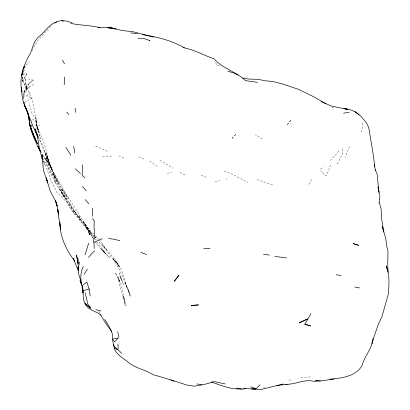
<?xml version="1.0" encoding="UTF-8"?>
<svg xmlns="http://www.w3.org/2000/svg" width="410" height="410" viewBox="0 0 410 410"><rect width="100%" height="100%" fill="white"/><g stroke="black" fill="none" stroke-linecap="round" stroke-linejoin="round"><path stroke-width="0.31" stroke-dasharray="2.05 1.54" d="M22.319 76.726L22.381 81.006L21.838 77.731M23.431 99.338L23.575 93.29L24.723 90.518L29.423 86.905L33.871 84.414M362.476 123.026L362.24 129.047L360.861 132.415M23.616 98.077L24.723 90.518L22.658 95.386M31.216 127.279L31.708 125.07M22.647 75.343L25.61 65.636L29.443 61.823M31.303 126.413L31.698 124.994M330.393 164.969L328.692 170.55L326.006 175.834L320.63 171.103M349.54 146.488L345.092 157.337M26.02 87.93L23.575 93.29L29.423 86.905L26.02 87.93L29.151 83.532L33.318 80.155L28.208 78.951M23.093 72.555L24.672 69.372M337.271 164.056L342.591 153.473L342.847 147.246M22.775 74.292L26.922 73.759L22.755 80.985L23.057 82.318L22.355 77.029M32.164 50.64C36.229 40.175 44.798 32.897 52.244 24.933M308.93 184.423L311.907 178.914M26.922 73.759L22.755 80.985L26.071 87.663L22.755 80.985L22.043 77.608M29.151 83.532L26.05 88.816L26.25 85.019L25.789 84.122L25.271 78.628L23.78 78.976M338.686 150.998L335.154 155.518L330.158 160.602M22.95 96.078L26.788 95.919L30.571 91.845M320.384 169.248L323.377 166.931M33.318 80.155L26.25 85.019L26.419 91.163L25.271 78.628M24.4 102.485L32.369 97.964L26.788 95.919M31.59 120.32L35.849 118.039L32.4 114.641L28.951 102.679M215.224 181.753L219.97 180.226M167.398 173.307L171.795 172.241M263.763 387.86L264.988 387.609M288.881 380.121L290.7 379.885M301.104 377.707L311.62 376.785M262.718 138.493L261.488 138.611L255.497 134.946M111.689 155.974L104.991 156.564L101.557 156.323M149.491 161.689L150.552 161.668L157.266 166.352M226.248 178.975L227.084 178.965M219.622 65.2L216.547 65.087L215.619 62.038M333.386 107.307L332.161 107.241L333.433 107.353M35.06 125.188L39.683 125.516M224.188 171.349C232.824 173.538 240.183 178.724 248.142 182.476M201.023 175.388L206.512 177.263M257.029 179.6L273.496 185.248M107.307 151.28L95.52 146.052M118.767 155.913L124.573 158.362M138.641 156.825L144.515 159.393M179.975 172.359L186.299 175.741M159.921 160.264L173.251 168.259M93.577 233.961C86.29 228.595 82.031 220.411 76.122 213.738L79.53 218.448L73.882 210.243L75.927 213.472L69.013 202.181C75.245 212.693 80.924 224.321 90.548 232.183L86.541 228.442L90.994 233.587L85.685 226.715L88.022 230.046L85.208 225.746L88.586 231.071M86.966 229.123L88.442 230.41M94.484 236.585L92.68 234.961L77.669 217.449L75.255 214.245L73.19 210.473L67.26 202.724L56.795 192.003L51.296 181.138L43.024 158.378M94.935 236.99L96.745 238.62L95.079 236.918M95.443 235.632L98.907 239.122M99.01 242.064L105.483 248.931L101.9 244.498L115.287 262.297L112.801 258.433C120.53 269.595 124.753 282.485 130.277 294.713L124.64 281.942L127.126 288.138C124.466 279.441 122.954 270.026 116.978 262.789L118.89 266.633C116.281 259.673 110.715 254.507 106.026 248.942M99.271 239.553L107.169 250.208M94.659 236.493L97.196 239.742M96.852 241.844L105.698 253.718L102.679 249.695L105.97 253.918L109.936 257.726C104.396 252.785 99.112 247.435 94.869 241.326M61.659 189.133L63.201 191.357C55.924 181.276 49.728 170.288 46.058 158.373L47.729 161.914L45.833 158.229L52.183 169.35L54.597 176.915L53.572 173.773C56.872 183.05 64.329 190.004 68.311 198.988L61.659 189.133L67.307 197.328M61.295 190.512L60.741 189.717L66.03 198.035M57.559 181.538L52.27 172.759L56.513 180M59.055 188.887L64.596 197.261L56.887 185.289L54.151 179.826L56.124 183.531C51.839 176.746 48.083 169.684 45.771 161.996C50.399 174.091 59.271 183.941 63.181 196.436L61.336 192.316M45.203 158.865L47.473 162.304L43.168 156.051M93.48 236.478L88.975 229.4L82.994 221.733L88.975 229.4L82.994 221.733L86.336 225.956C79.335 214.579 72.083 203.293 64.872 191.993C58.676 180.713 51.117 169.863 47.35 157.46L52.162 170.719L59.271 183.665L51.399 168.843L49.661 164.548L52.162 170.719L48.144 159.895L50.425 166.419M72.421 208.608L63.98 194.437M94.454 238.01L95.95 240.409M48.4 163.918L50.589 167.485L40.877 151.654M90.251 233.556L93.337 238.722M99.773 313.081L98.861 311.508L99.738 313.158M93.377 238.815L90.615 233.603L93.326 238.62M66.164 198.281L68.162 201.792M38.361 136.868L42.789 145.658L48.498 163.318L44.864 152.243L47.068 158.521C44.516 151.131 41.067 144.089 38.309 136.786M49.687 164.543L51.373 167.992L48.006 159.152L47.135 155.774L49.518 163.892L48.006 159.152L48.775 161.981L46.397 152.571L47.463 156.999C46.151 145.827 40.964 135.756 36.69 125.557L39.027 131.8L36.48 124.937L37.494 128.356L35.562 119.653L37.069 128.94L40.585 138.631L37.674 128.545L38.371 130.836C34.942 116.568 34.717 101.014 26.635 88.247L27.065 89.165L25.789 84.122M119.556 281.706L115.184 272.696C121.919 281.834 123.261 293.468 125.004 304.425L123.656 296.235L126.024 305.891C122.288 296.594 120.089 286.851 117.998 277.119L119.556 281.706L118.751 279.318M378.409 201.904L379.286 203.944M42.707 160.228L44.459 164.497L42.947 160.617M123.682 296.358L124.276 299.536M43.045 161.304L43.255 162.585M36.1 120.299L36.593 125.106L35.778 117.163M290.828 120.191L286.841 125.265L290.828 120.191M235.786 134.326L231.496 139.031L235.786 134.326M105.267 253.457L100.568 248.424L105.267 253.457M115.794 261.6L113.221 258.643L117.024 263.092L115.794 261.6L119.72 267.018L115.794 261.6M72.744 211.637C67.517 205.61 65.574 197.523 60.936 191.075L75.173 214.82L72.744 211.637M63.453 195.109L65.559 198.819L63.453 195.109M79.868 217.505L78.438 215.322L81.544 221.41L79.868 217.505M123.62 284.473L119.94 276.207L119.141 273.07L121.693 280.476L120.263 276.524L123.62 284.473M128.689 291.254L127.413 287.753L130.482 296.927L128.689 291.254"/><path stroke-width="0.61" d="M22.335 74.256L22.35 71.791L24.339 66.292L23.872 68.127M21.879 75.84L22.35 71.791L22.212 74.241M64.191 84.793L64.601 77.039M92.255 216.131L92.762 208.218M113.76 344.543C113.672 354.235 123.779 357.945 129.873 363.562C136.827 368.605 145.637 369.805 152.756 374.602C159.879 376.672 167.08 378.43 173.978 381.218M78.484 267.996L79.381 262.169M88.657 243.222L85.044 254.805M379.414 199.224L379.921 196.262L378.01 186.852L378.912 192.275L377.128 174.076L375.314 169.899L375.396 170.252L374.279 164.477L374.637 166.911C373.7 154.488 370.999 142.357 369.2 130.072C368.559 124.994 365.141 121.124 361.897 117.439C357.274 112.12 351.021 109.203 344.087 108.435L347.936 109.572L331.07 105.898L321.04 101.649M373.008 338.552C371.978 348.618 364.659 356.157 361.928 365.689C357.745 373.387 348.802 376.457 340.643 377.928C331.521 379.091 322.537 381.361 313.276 381.213C304.753 379.127 296.707 383.837 288.256 384.247M82.225 287.497L83.097 292.996L82.328 287.133C83.814 292.504 82.282 298.511 84.978 303.538C87.914 310.406 95.904 310.775 100.988 315.182M371.931 343.939L374.007 336.8L378.44 324.12L381.9 316.848L388.332 293.99C389.039 284.648 389.91 274.89 386.21 266.003L388.034 272.235L387.737 263.353L387.998 251.104L386.835 246.717L385.646 238.072L382.243 226.371L383.842 232.127L381.51 218.274L381.162 208.962L379.952 205.01L379.322 199.403M83.373 266.49C80.391 271.979 80.432 278.236 81.523 284.217L80.078 280.758L80.478 279.907L78.705 274.157L78.069 266.49M311.016 313.599L304.789 324.131L310.529 325.96L304.789 324.131M191.854 305.388L191.511 305.942L191.885 305.445L198.481 304.912L191.885 305.445M84.122 274.269L87.366 269.247M88.478 257.495L92.112 253.17L94.664 250.838M259.971 384.8L255.819 389.075L246.067 388.629M358.483 245.329L353.077 243.555L358.55 245.272M90.81 308.064L90.559 308.233L84.978 303.538L90.81 308.064L87.345 303.441L87.176 301.222L85.208 292.853M54.709 23.139C59.706 19.173 66.707 20.531 72.078 22.97M56.759 21.802C48.708 24.359 44.859 32.2 38.396 37.069C33.892 41.333 32.692 47.432 30.535 52.987C24.713 63.063 19.921 74.456 21.115 86.331L21.981 92.101M92.609 218.597L94.228 220.867L94.003 227.509L94.705 233.474L93.552 242.008L93.941 242.31L102.264 238.722M82.969 290.746L89.103 288.994L86.828 282.013L82.63 285.339L82.969 290.746L81.303 283.259M283.33 383.996L260.98 389.5L251.458 388.998L255.681 388.542L250.633 386.861M112.468 339.183L118.423 337.912L114.58 341.868L112.468 339.183C113.549 331.429 108.199 325.627 104.704 319.39M343.595 113.216L349.253 112.125M276.929 385.472L287.082 384.375M315.715 380.864L316.935 380.69M245.605 388.685L241.434 389.167L236.37 388.05M241.741 388.895C231.245 389.715 221.164 385.41 211.463 382.033M243.555 388.757L245.364 388.618M329.86 379.168L334.165 378.922M285.908 384.503L288.005 384.416M97.959 27.716L110.623 27.721L121.611 30.417L133.393 31.836L153.56 37.1M203.657 248.66L210.038 248.578M138.149 38.371L144.018 38.576L149.896 40.585L149.486 40.513M116.25 28.854L110.244 28.639L107.159 27.578M315.669 380.49L320.389 380.987M130.816 32.887L137.473 33.728M286.554 257.926L274.818 256.434M108.655 238.502L114.477 239.322L119.925 240.742M263.512 254.241L269.319 255.087M70.904 23.406C80.514 25.415 90.42 25.338 99.958 27.608M196.954 383.939L201.869 384.795M142.408 34.614C156.984 36.931 171.534 40.349 184.408 47.862M80.785 280.881L80.078 280.758L81.698 285.047M242.699 77.951L248.363 79.033L257.926 79.345L266.182 80.924L272.245 81.354L283.192 84.127L298.854 89.488L313.414 96.642L326.088 103.725M354.681 287L359.647 287.943M225.213 383.96L215.101 381.751L212.903 381.756L208.767 383.268L202.755 384.79L194.304 386.169L187.124 385.113L170.909 379.916M257.485 82.328L245.426 80.652C236.221 71.545 222.512 68.619 214.092 58.84C203.662 55.324 194.032 49.507 183.044 47.647M336.082 274.633L341.074 275.628M95.827 309.719L100.962 310.97M344.087 108.435L347.803 109.526M227.904 71.181L233.234 72.801L238.195 75.004M109.362 27.06L114.774 28.802M140.907 252.406L146.519 254.507M114.272 347.89L118.731 350.273L121.632 353.333M354.896 111.423L359.022 114.974M75.337 168.858L80.462 173.517M84.916 177.976L82.236 175.352L82.451 164.881M61.971 20.5L63.227 21.735M82.384 186.483L86.197 190.686M85.188 199.588L88.801 203.79M66.733 112.032L68.685 114.446M111.689 331.644L104.929 322.137L100.322 314.26M70.899 155.2L65.897 147.462M78.259 270.774L74.164 260.329C65.738 249.29 59.973 236.232 59.773 222.143L60.7 229.313L60.552 228.344M40.411 151.316L37.93 146.18L39.995 150.014M62.586 60.198L64.549 63.904M40.339 151.546C34.922 140.666 29.305 129.201 28.874 116.824M55.96 201.817L50.379 191.414L46.11 177.807L47.78 182.573L43.511 170.796L41.999 154.898L42.435 157.558M57.057 205.748L55.365 200.603L55.852 201.571M38.053 137.207L32.928 126.3L26.737 110.08L24.989 106.441L26.419 109.28C22.56 102.746 21.827 94.982 21.284 87.566L21.909 91.558M32.938 133.824L37.474 143.813L31.227 129.483L29.274 122.364L31.227 129.483L32.938 133.824L29.945 125.68L34.015 136.115M30.852 128.935L33.758 135.607M73.272 258.285L74.164 260.329M73.318 258.392L74.512 261.139M27.48 112.75L24.738 105.826L23.898 102.157M42.517 159.505L39.35 148.333L37.592 136.971L34.999 128.827L37.617 136.007M42.537 159.598L41.871 157.84L42.496 159.633M55.365 200.603L57.246 206.353M27.583 111.848L28.116 113.647M27.132 110.823L28.07 114.164M80.478 279.907L81.523 284.217M27.111 110.915L29.141 119.346L29.458 122.129L29.079 118.577M78.546 270.523L78.264 269.283L78.515 270.457M117.721 331.69L118.941 337.266M73.636 146.16L74.774 152.915M78.525 270.205L78.023 267.725L78.525 270.989L78.259 266.567M112.632 340.331L113.667 345.635L117.214 349.484L118.229 348.618L117.885 343.928M78.069 263.404L76.511 255.076L78.069 263.404L77.885 258.608L77.982 264.732M60.475 227.857L58.415 215.501L57.877 209.243L58.389 214.302L56.447 202.586M41.999 154.898L42.481 157.855M89.103 288.994L90.179 296.03M75.097 108.225L75.43 112.376M93.941 242.31L94.238 248.496M89.539 234.756L88.739 231.399L89.539 234.756M178.903 275.238L174.347 281.245L178.903 275.238M299.546 322.696L299.315 322.978L307.531 318.965L299.546 322.696M37.869 136.658L36.075 132.322L37.833 136.663"/></g></svg>
